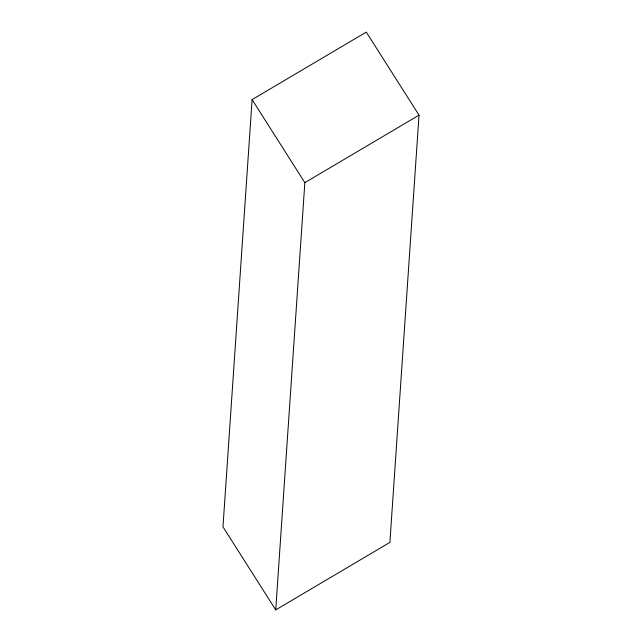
<?xml version="1.0" encoding="UTF-8"?>
<svg xmlns="http://www.w3.org/2000/svg" width="642" height="642" viewBox="0 0 642 642"><rect width="100%" height="100%" fill="white"/><g stroke="black" fill="none" stroke-linecap="round" stroke-linejoin="round"><path stroke-width="0.96" d="M252.105 99.606L222.975 526.849L275.723 609.9L389.895 542.394L419.025 115.151L366.277 32.1L252.105 99.606L304.846 182.657L275.723 609.9M304.846 182.657L419.025 115.151"/></g></svg>
